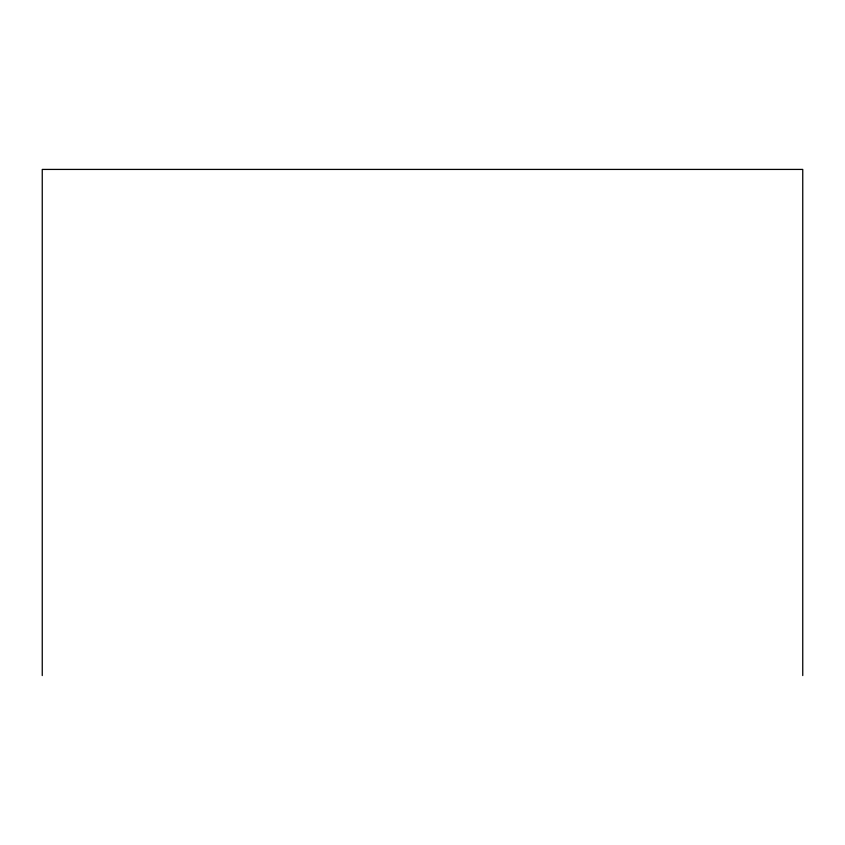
<?xml version="1.0" encoding="UTF-8"?>
<svg xmlns="http://www.w3.org/2000/svg" width="845" height="845" viewBox="0 0 845 845"><rect width="100%" height="100%" fill="white"/><g stroke="black" fill="none" stroke-linecap="round" stroke-linejoin="round"><path stroke-width="1.27" d="M802.75 675.577L802.75 169.422L42.25 169.422L42.25 675.577"/></g></svg>
